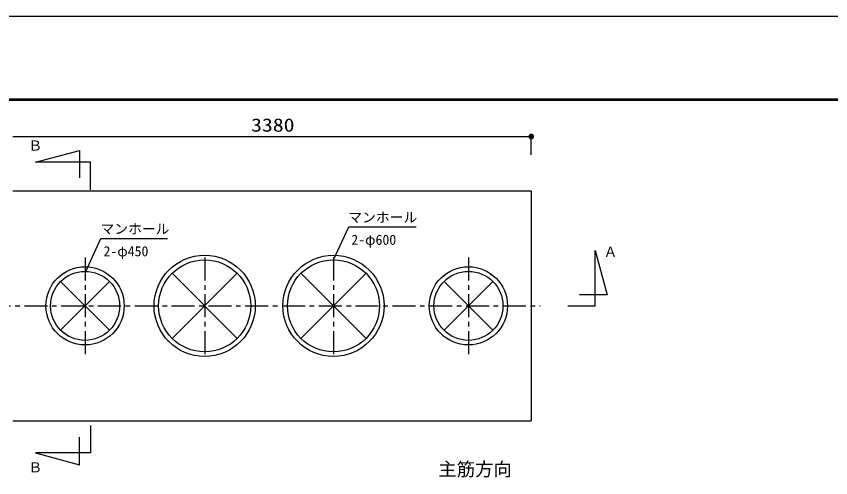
# Model space of a CAD drawing. Units: millimetres, scale not verified. Extents: x -21929 to 8910, y -6308 to 6308.
# Drawn here: x -6227 to -916, y 3299 to 6308 of the extents above; entities that cross this region are included whole.
import ezdxf
from ezdxf.enums import TextEntityAlignment as Align

# ---------------------------------------------------------------- set-up
doc = ezdxf.new("R2010")
doc.units = ezdxf.units.MM
doc.header["$LTSCALE"] = 30
doc.linetypes.add('CHAIN1', pattern=[8, 5, -1, 1, -1])
for name, color, linetype, lineweight in [('0-1_空気管', 3, 'Continuous', 25), ('0-6_機器', 3, 'Continuous', 25), ('1-5_3-6_SUNPO', 3, 'Continuous', 25), ('1-6_00クル-フ-6寸法', 132, 'Continuous', 25), ('1-9_図面枠', 7, 'Continuous', 25), ('1-A_Axis_waku', 7, 'Continuous', 25)]:
    doc.layers.add(name, color=color, linetype=linetype, lineweight=lineweight)
doc.styles.add('ＭＳ ゴシック', font='')
doc.styles.get('ＭＳ ゴシック').set_extended_font_data('MS Gothic')

msp = doc.modelspace()

# ---------------------------------------------------------------- linework, layer by layer
at = {"layer": '0-1_空気管'}
for p, q in [((-5814.76, 5433.44), (-5814.76, 5253.44)), ((-5742.76, 5176.27), (-5742.76, 5356.27)), ((-5210.83, 4631.53), (-4786.56, 4207.27)), ((-5210.83, 4207.27), (-4786.56, 4631.53)), ((-4370.83, 4631.53), (-3946.56, 4207.27)), ((-4370.83, 4207.27), (-3946.56, 4631.53)), ((-5937.8, 4260.3), (-5619.6, 4578.5)), ((-5937.8, 4578.5), (-5619.6, 4260.3)), ((-3437.77, 4260.3), (-3119.57, 4578.5)), ((-3437.77, 4578.5), (-3119.57, 4260.3)), ((-5742.76, 3639.91), (-5742.76, 3459.91)), ((-5814.76, 3382.74), (-5814.76, 3562.74))]:
    msp.add_line(p, q, dxfattribs=at)
at = {"layer": '0-1_空気管', "color": 4}
for p, q in [((-4158.7, 4719.4), (-4059.3, 4934.07)), ((-4059.3, 4934.07), (-3620.44, 4934.07)), ((-5774.71, 4644.36), (-5675.31, 4859.04)), ((-5675.31, 4859.04), (-5240.14, 4859.04))]:
    msp.add_line(p, q, dxfattribs=at)
at = {"layer": '0-1_空気管', "linetype": 'CHAIN1'}
for p, q in [((-5778.7, 4734.77), (-5778.7, 4101.69)), ((-4998.7, 4734.77), (-4998.7, 4101.69)), ((-4158.7, 4734.77), (-4158.7, 4101.69)), ((-3278.67, 4734.77), (-3278.67, 4101.69)), ((-6414.35, 4419.4), (-2810.27, 4419.4))]:
    msp.add_line(p, q, dxfattribs=at)
at = {"layer": '0-1_空気管'}
for points in [[(-5742.76, 5356.27), (-6102.76, 5356.27), (-5814.76, 5433.44)], [(-2631.25, 4419.53), (-2451.25, 4419.53), (-2451.25, 4779.53), (-2374.08, 4491.53), (-2554.08, 4491.53)], [(-5742.76, 3459.91), (-6102.76, 3459.91), (-5814.76, 3382.74)]]:
    msp.add_lwpolyline(points, dxfattribs=at)
for centre, radius in [((-4998.7, 4419.4), 330), ((-4158.7, 4419.4), 330), ((-5778.7, 4419.4), 255), ((-4998.7, 4419.4), 300), ((-4158.7, 4419.4), 300), ((-3278.67, 4419.4), 255), ((-5778.7, 4419.4), 225), ((-3278.67, 4419.4), 225)]:
    msp.add_circle(centre, radius, dxfattribs=at)
at = {"layer": '0-6_機器', "color": 2}
for p, q in [((-6248.7, 5169.4), (-2868.67, 5169.4)), ((-2868.67, 5169.4), (-2868.67, 3669.4)), ((-6248.7, 3669.4), (-2868.67, 3669.4))]:
    msp.add_line(p, q, dxfattribs=at)
at = {"layer": '1-6_00クル-フ-6寸法', "color": 4}
for p in [(-6248.7, 5523.25), (-2868.67, 5403.25)]:
    msp.add_line(p, (-2868.67, 5523.25), dxfattribs=at)
at = {"layer": '1-6_00クル-フ-6寸法'}
for points in [[(-2868.67, 5523.25), (-2887.42, 5523.25), (-2887.27, 5525.6)], [(-2868.67, 5523.25), (-2887.27, 5525.6), (-2886.83, 5527.91)], [(-2868.67, 5523.25), (-2886.83, 5527.91), (-2886.1, 5530.15)], [(-2868.67, 5523.25), (-2886.1, 5530.15), (-2885.1, 5532.28)], [(-2868.67, 5523.25), (-2885.1, 5532.28), (-2883.84, 5534.27)], [(-2868.67, 5523.25), (-2883.84, 5534.27), (-2882.34, 5536.08)], [(-2868.67, 5523.25), (-2882.34, 5536.08), (-2880.62, 5537.69)], [(-2868.67, 5523.25), (-2880.62, 5537.69), (-2878.72, 5539.08)], [(-2868.67, 5523.25), (-2878.72, 5539.08), (-2876.65, 5540.21)], [(-2868.67, 5523.25), (-2876.65, 5540.21), (-2874.46, 5541.08)], [(-2868.67, 5523.25), (-2874.46, 5541.08), (-2872.18, 5541.66)], [(-2868.67, 5523.25), (-2872.18, 5541.66), (-2869.85, 5541.96)], [(-2868.67, 5523.25), (-2869.85, 5541.96), (-2867.49, 5541.96)], [(-2868.67, 5523.25), (-2867.49, 5541.96), (-2865.16, 5541.66)], [(-2868.67, 5523.25), (-2865.16, 5541.66), (-2862.88, 5541.08)], [(-2868.67, 5523.25), (-2862.88, 5541.08), (-2860.69, 5540.21)], [(-2868.67, 5523.25), (-2860.69, 5540.21), (-2858.62, 5539.08)], [(-2868.67, 5523.25), (-2858.62, 5539.08), (-2856.72, 5537.69)], [(-2868.67, 5523.25), (-2856.72, 5537.69), (-2855, 5536.08)], [(-2868.67, 5523.25), (-2855, 5536.08), (-2853.5, 5534.27)], [(-2868.67, 5523.25), (-2853.5, 5534.27), (-2852.24, 5532.28)], [(-2868.67, 5523.25), (-2852.24, 5532.28), (-2851.24, 5530.15)], [(-2868.67, 5523.25), (-2851.24, 5530.15), (-2850.51, 5527.91)], [(-2868.67, 5523.25), (-2850.51, 5527.91), (-2850.07, 5525.6)], [(-2868.67, 5523.25), (-2850.07, 5525.6), (-2849.92, 5523.25)], [(-2868.67, 5523.25), (-2887.27, 5520.9), (-2887.42, 5523.25)], [(-2868.67, 5523.25), (-2886.83, 5518.58), (-2887.27, 5520.9)], [(-2868.67, 5523.25), (-2886.1, 5516.34), (-2886.83, 5518.58)], [(-2868.67, 5523.25), (-2885.1, 5514.21), (-2886.1, 5516.34)], [(-2868.67, 5523.25), (-2883.84, 5512.22), (-2885.1, 5514.21)], [(-2868.67, 5523.25), (-2882.34, 5510.41), (-2883.84, 5512.22)], [(-2868.67, 5523.25), (-2880.62, 5508.8), (-2882.34, 5510.41)], [(-2868.67, 5523.25), (-2878.72, 5507.41), (-2880.62, 5508.8)], [(-2868.67, 5523.25), (-2876.65, 5506.28), (-2878.72, 5507.41)], [(-2868.67, 5523.25), (-2874.46, 5505.41), (-2876.65, 5506.28)], [(-2868.67, 5523.25), (-2872.18, 5504.83), (-2874.46, 5505.41)], [(-2868.67, 5523.25), (-2869.85, 5504.53), (-2872.18, 5504.83)], [(-2868.67, 5523.25), (-2867.49, 5504.53), (-2869.85, 5504.53)], [(-2868.67, 5523.25), (-2865.16, 5504.83), (-2867.49, 5504.53)], [(-2868.67, 5523.25), (-2862.88, 5505.41), (-2865.16, 5504.83)], [(-2868.67, 5523.25), (-2860.69, 5506.28), (-2862.88, 5505.41)], [(-2868.67, 5523.25), (-2858.62, 5507.41), (-2860.69, 5506.28)], [(-2868.67, 5523.25), (-2856.72, 5508.8), (-2858.62, 5507.41)], [(-2868.67, 5523.25), (-2855, 5510.41), (-2856.72, 5508.8)], [(-2868.67, 5523.25), (-2853.5, 5512.22), (-2855, 5510.41)], [(-2868.67, 5523.25), (-2852.24, 5514.21), (-2853.5, 5512.22)], [(-2868.67, 5523.25), (-2851.24, 5516.34), (-2852.24, 5514.21)], [(-2868.67, 5523.25), (-2850.51, 5518.58), (-2851.24, 5516.34)], [(-2868.67, 5523.25), (-2850.07, 5520.9), (-2850.51, 5518.58)], [(-2868.67, 5523.25), (-2849.92, 5523.25), (-2850.07, 5520.9)]]:
    msp.add_solid(points, dxfattribs=at)
at = {"layer": '1-9_図面枠'}
msp.add_lwpolyline([(-8910, -6307.5), (-8910, 6307.5), (8910, 6307.5), (8910, -6307.5)], close=True, dxfattribs=at)
at = {"layer": '1-A_Axis_waku'}
for p, q in [((-7778.4, 5769.9), (8408.4, 5769.9)), ((-7777.8, 5769.3), (8407.8, 5769.3)), ((-7777.2, 5768.7), (8407.2, 5768.7)), ((-7776.6, 5768.1), (8406.6, 5768.1)), ((-7776, 5767.5), (8406, 5767.5)), ((-7775.4, 5766.9), (8405.4, 5766.9)), ((-7774.8, 5766.3), (8404.8, 5766.3)), ((-7774.2, 5765.7), (8404.2, 5765.7)), ((-7773.6, 5765.1), (8403.6, 5765.1)), ((-7773, 5764.5), (8403, 5764.5)), ((-7772.4, 5763.9), (8402.4, 5763.9)), ((-7771.8, 5763.3), (8401.8, 5763.3)), ((-7771.2, 5762.7), (8401.2, 5762.7)), ((-7770.6, 5762.1), (8400.6, 5762.1)), ((-7770, 5761.5), (8400, 5761.5))]:
    msp.add_line(p, q, dxfattribs=at)

# ---------------------------------------------------------------- texts
at = {"layer": '0-1_空気管', "color": 4, "style": 'ＭＳ ゴシック'}
for s, p in [('Ｂ', (-6148.03, 5412.12)), ('マンホール', (-4062.31, 4943.79)), ('マンホール', (-5678.33, 4868.75)), ('2-φ600', (-4042.29, 4797.6)), ('2-φ450', (-5658.3, 4722.56)), ('Ａ', (-2397.34, 4719.08)), ('Ｂ', (-6148.03, 3314.06))]:
    msp.add_text(s, height=65.98, dxfattribs=at).set_placement(p, align=Align.BOTTOM_LEFT)
at = {"layer": '1-5_3-6_SUNPO', "color": 4, "style": 'ＭＳ ゴシック'}
msp.add_text('主筋方向', height=87.98, dxfattribs=at).set_placement((-3475.39, 3283.86), align=Align.BOTTOM_LEFT)
at = {"layer": '1-6_00クル-フ-6寸法', "color": 3, "style": 'ＭＳ ゴシック', "width": 1.2}
msp.add_text('3380', height=86.66, dxfattribs=at).set_placement((-4695.83, 5529.09), align=Align.BOTTOM_LEFT)

doc.saveas('drawing.dxf')
